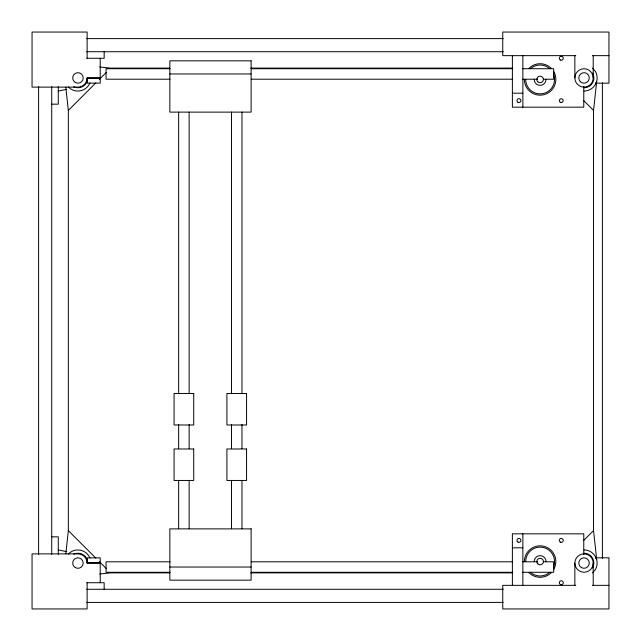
<?xml version="1.0" encoding="UTF-8"?>
<svg xmlns="http://www.w3.org/2000/svg" width="641" height="641" viewBox="0 0 641 641"><rect width="100%" height="100%" fill="white"/><g stroke="black" fill="none" stroke-linecap="round" stroke-linejoin="round"><path stroke-width="0.96" d="M65.799 553.856L68.339 530.62L68.339 110.38L65.799 87.144M584.039 549.946A13.108 13.108 0 0 1 593.31 553.792L595.393 556.508L596.707 559.665L593.534 530.62L593.534 110.38L596.707 81.335L595.393 84.492L593.31 87.208A13.108 13.108 0 0 1 584.039 91.054M68.339 554.088L68.563 553.792A13.108 13.108 0 0 1 89.948 558.047M68.339 110.38L95.813 82.905M99.339 79.38L106.382 72.337M583.671 540.483L593.534 530.62M592.58 572.894L595.393 569.617A13.108 13.108 0 0 0 595.793 557.261M58.275 91.054L66.704 89.363M99.684 573.983L110.613 572.894L169.697 572.894M86.671 38.604L503.257 38.604M86.671 51.721L503.257 51.721M575.778 55.647L502.744 55.647L502.744 32.05L608.95 32.05L608.95 83.186L595.369 83.186M592.428 55.647L608.95 55.647M86.679 58.275L104.163 58.275L104.163 51.721M169.697 68.106L110.613 68.106L99.684 67.017M250.815 68.106L512.199 68.106M170.153 68.715L106.061 68.715L106.061 79.204L170.153 79.204M251.264 68.715L512.632 68.715M522.639 68.715L553.688 68.715L553.688 79.204L543.672 79.204M169.841 73.963L251.112 73.963M87.12 58.275L87.12 32.05L32.05 32.05L32.05 87.12L77.938 87.12A9.174 9.174 0 0 0 87.12 77.938L100.228 77.938M87.12 78.114L100.228 78.114M251.264 79.204L512.632 79.204M522.639 79.204L537.663 79.204M512.383 93.193L522.872 93.193M51.721 104.163L58.275 104.163L58.275 86.679M51.721 536.837L58.275 536.837L58.275 554.321M512.383 547.807L522.872 547.807M595.369 557.814L608.95 557.814L608.95 608.95L502.744 608.95L502.744 585.353L575.778 585.353M170.153 561.796L106.061 561.796L106.061 572.285L170.153 572.285M251.264 561.796L512.632 561.796M522.639 561.796L537.663 561.796M543.672 561.796L553.688 561.796L553.688 572.285L522.639 572.285M87.12 562.886L100.228 562.886M87.12 582.725L87.12 608.95L32.05 608.95L32.05 553.88L77.938 553.88A9.174 9.174 0 0 1 87.12 563.062L100.228 563.062M169.841 567.037L251.112 567.037M251.264 572.285L512.632 572.285M250.815 572.894L512.199 572.894M86.679 582.725L104.163 582.725L104.163 589.279M592.428 585.353L608.95 585.353M86.671 589.279L503.257 589.279M86.671 602.396L503.257 602.396M58.275 549.946L66.704 551.637M592.58 68.106L595.393 71.383A13.108 13.108 0 0 1 595.793 83.739M583.671 100.517L593.534 110.38M68.339 530.62L95.813 558.095M99.339 561.62L106.382 568.663M68.339 86.912L68.563 87.208A13.108 13.108 0 0 0 89.948 82.953M602.396 82.665L602.396 558.335M593.213 55.647L593.213 77.938A9.174 9.174 0 0 1 579.448 85.886A9.174 9.174 0 0 1 579.448 69.989A9.174 9.174 0 0 1 593.213 77.938M593.213 563.062A9.174 9.174 0 0 1 579.448 571.011A9.174 9.174 0 0 1 579.448 555.114A9.174 9.174 0 0 1 593.213 563.062L593.213 585.353M583.775 86.367L583.775 107.175L512.383 107.175L512.383 55.647M583.775 554.633L583.775 533.825L512.383 533.825L512.383 585.353M574.857 55.647L574.857 77.938M574.857 563.062L574.857 585.353M522.872 55.647L522.872 107.175M522.872 533.825L522.872 585.353M241.977 112.111L241.977 393.502M241.977 424.55L241.977 448.58M241.977 480.622L241.977 528.689M231.489 112.111L231.489 393.502M231.489 424.55L231.489 448.58M231.489 480.622L231.489 528.689M189.143 112.111L189.143 393.502M189.143 424.55L189.143 448.58M189.143 480.622L189.143 528.689M178.655 112.111L178.655 393.502M178.655 424.55L178.655 448.58M178.655 480.622L178.655 528.689M100.228 58.275L100.228 83.138L87.12 83.138L87.12 77.938M100.228 582.725L100.228 557.862L87.12 557.862L87.12 563.062M51.721 86.679L51.721 554.321M38.604 86.671L38.604 554.329M553.744 71.584A15.737 15.737 0 0 1 544.185 94.644A15.737 15.737 0 0 1 524.378 79.444M528.993 68.323A15.737 15.737 0 0 1 551.244 68.323M524.378 561.556A15.737 15.737 0 0 1 544.185 546.356A15.737 15.737 0 0 1 553.744 569.416M551.244 572.677A15.737 15.737 0 0 1 528.993 572.677M73.779 554.153A9.831 9.831 0 0 1 87.44 560.514M87.44 80.486A9.831 9.831 0 0 1 73.779 86.847M592.556 73.026A9.831 9.831 0 0 1 584.039 87.777M584.039 553.223A9.831 9.831 0 0 1 592.556 567.974M553.439 73.931A14.422 14.422 0 0 1 542.927 93.594A14.422 14.422 0 0 1 525.692 79.444M530.604 68.603A14.422 14.422 0 0 1 549.625 68.603M546.012 79.444A5.897 5.897 0 0 1 540.115 85.349A5.897 5.897 0 0 1 534.217 79.444M525.692 561.556A14.422 14.422 0 0 1 542.927 547.406A14.422 14.422 0 0 1 553.439 567.069M549.625 572.397A14.422 14.422 0 0 1 530.604 572.397M534.217 561.556A5.897 5.897 0 0 1 540.115 555.651A5.897 5.897 0 0 1 546.012 561.556M251.112 60.847L169.841 60.847L169.841 112.119L251.112 112.119L251.112 60.847M193.734 393.526L174.064 393.526L174.064 424.991L193.734 424.991L193.734 393.526M246.569 393.526L226.906 393.526L226.906 424.991L246.569 424.991L246.569 393.526M193.734 448.988L174.064 448.988L174.064 480.454L193.734 480.454L193.734 448.988M246.569 448.988L226.906 448.988L226.906 480.454L246.569 480.454L246.569 448.988M251.112 528.881L169.841 528.881L169.841 580.153L251.112 580.153L251.112 528.881M75.317 82.481A5.248 5.248 0 0 0 83.186 77.938A5.248 5.248 0 0 0 75.317 73.394A5.248 5.248 0 0 0 75.317 82.481M75.317 567.606A5.248 5.248 0 0 0 83.186 563.062A5.248 5.248 0 0 0 75.317 558.519A5.248 5.248 0 0 0 75.317 567.606M580.329 81.647A5.248 5.248 0 0 0 589.103 79.3A5.248 5.248 0 0 0 582.685 72.874A5.248 5.248 0 0 0 580.329 81.647M517.96 102.328A1.963 1.963 0 0 0 520.909 100.621A1.963 1.963 0 0 0 517.96 98.922A1.963 1.963 0 0 0 517.96 102.328M560.338 102.272A1.899 1.899 0 0 0 563.191 100.621A1.899 1.899 0 0 0 560.338 98.978A1.899 1.899 0 0 0 560.338 102.272M560.306 59.974A1.963 1.963 0 0 0 563.255 58.275A1.963 1.963 0 0 0 560.306 56.568A1.963 1.963 0 0 0 560.306 59.974M581.419 567.606A5.248 5.248 0 0 0 589.279 563.062A5.248 5.248 0 0 0 581.419 558.519A5.248 5.248 0 0 0 581.419 567.606M517.96 542.078A1.963 1.963 0 0 0 520.909 540.379A1.963 1.963 0 0 0 517.96 538.672A1.963 1.963 0 0 0 517.96 542.078M560.306 542.078A1.963 1.963 0 0 0 563.255 540.379A1.963 1.963 0 0 0 560.306 538.672A1.963 1.963 0 0 0 560.306 542.078M560.306 584.432A1.963 1.963 0 0 0 563.255 582.725A1.963 1.963 0 0 0 560.306 581.026A1.963 1.963 0 0 0 560.306 584.432M537.799 81.768A3.277 3.277 0 0 0 543.28 80.293A3.277 3.277 0 0 0 539.265 76.279A3.277 3.277 0 0 0 537.799 81.768M537.799 563.872A3.277 3.277 0 0 0 543.28 562.397A3.277 3.277 0 0 0 539.265 558.383A3.277 3.277 0 0 0 537.799 563.872"/></g></svg>
